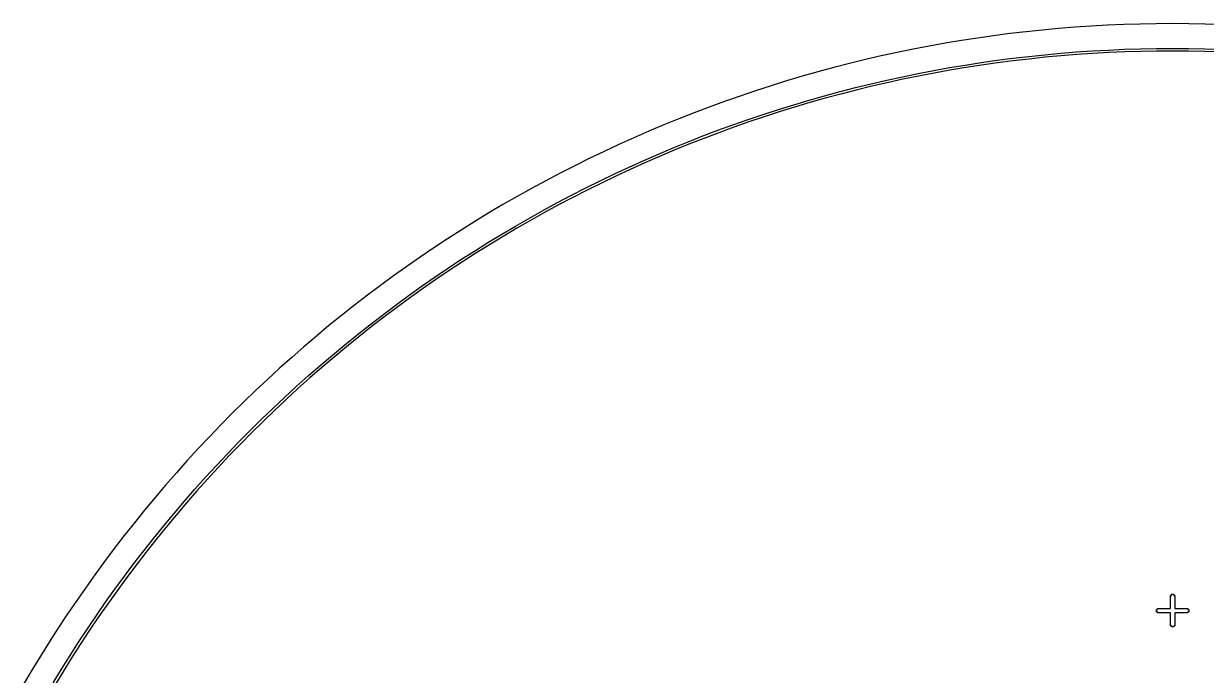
# Model space of a CAD drawing. Extents: x -17 to 130, y -40 to 112.
# Drawn here: x -12.1 to 55.9, y 75 to 112.5 of the extents above; entities that cross this region are included whole.
import ezdxf

# ---------------------------------------------------------------- set-up
doc = ezdxf.new("R2010")
doc.units = 0

msp = doc.modelspace()

# ---------------------------------------------------------------- linework, layer by layer
for p, q in [((48.3723, 112.293), (47.4365, 112.218)), ((49.309, 112.356), (48.3723, 112.293)), ((50.2463, 112.408), (49.309, 112.356)), ((51.1842, 112.448), (50.2463, 112.408)), ((52.1226, 112.477), (51.1842, 112.448)), ((53.0612, 112.494), (52.1226, 112.477)), ((54, 112.5), (53.0612, 112.494)), ((54.9388, 112.494), (54, 112.5)), ((55.8774, 112.477), (54.9388, 112.494)), ((56.8158, 112.448), (55.8774, 112.477)), ((42.7751, 111.672), (41.8474, 111.529)), ((43.7046, 111.804), (42.7751, 111.672)), ((44.6356, 111.925), (43.7046, 111.804)), ((45.568, 112.034), (44.6356, 111.925)), ((46.5017, 112.132), (45.568, 112.034)), ((47.4365, 112.218), (46.5017, 112.132)), ((39.0756, 111.03), (38.156, 110.841)), ((39.9975, 111.208), (39.0756, 111.03)), ((40.9214, 111.374), (39.9975, 111.208)), ((41.8474, 111.529), (40.9214, 111.374)), ((48.4771, 110.872), (49.3963, 110.934)), ((49.3963, 110.934), (50.3163, 110.985)), ((50.3163, 110.985), (51.2367, 111.024)), ((51.2367, 111.024), (52.1576, 111.052)), ((52.1613, 110.902), (51.2422, 110.874)), ((52.1576, 111.052), (53.0787, 111.069)), ((53.0806, 110.919), (52.1613, 110.902)), ((53.0787, 111.069), (54, 111.075)), ((54, 110.925), (53.0806, 110.919)), ((54, 111.075), (54.9213, 111.069)), ((54.9194, 110.919), (54, 110.925)), ((55.8387, 110.902), (54.9194, 110.919)), ((54.9213, 111.069), (55.8424, 111.052)), ((56.7578, 110.874), (55.8387, 110.902)), ((55.8424, 111.052), (56.7633, 111.024)), ((36.3241, 110.43), (35.412, 110.207)), ((37.2388, 110.641), (36.3241, 110.43)), ((38.156, 110.841), (37.2388, 110.641)), ((42.0737, 110.122), (42.9842, 110.262)), ((42.9842, 110.262), (43.8964, 110.392)), ((43.9165, 110.243), (43.0062, 110.114)), ((43.8964, 110.392), (44.81, 110.51)), ((44.8284, 110.362), (43.9165, 110.243)), ((44.81, 110.51), (45.7251, 110.618)), ((45.7416, 110.468), (44.8284, 110.362)), ((45.7251, 110.618), (46.6414, 110.713)), ((46.6561, 110.564), (45.7416, 110.468)), ((46.6414, 110.713), (47.5588, 110.798)), ((47.5716, 110.649), (46.6561, 110.564)), ((47.5588, 110.798), (48.4771, 110.872)), ((48.4882, 110.722), (47.5716, 110.649)), ((49.4055, 110.784), (48.4882, 110.722)), ((50.3236, 110.835), (49.4055, 110.784)), ((51.2422, 110.874), (50.3236, 110.835)), ((33.5965, 109.729), (32.6933, 109.473)), ((34.5028, 109.974), (33.5965, 109.729)), ((35.412, 110.207), (34.5028, 109.974)), ((38.4511, 109.447), (39.3536, 109.632)), ((39.3536, 109.632), (40.2583, 109.807)), ((40.2858, 109.659), (39.3829, 109.485)), ((40.2583, 109.807), (41.165, 109.97)), ((41.1907, 109.822), (40.2858, 109.659)), ((41.165, 109.97), (42.0737, 110.122)), ((42.0976, 109.974), (41.1907, 109.822)), ((43.0062, 110.114), (42.0976, 109.974)), ((30.8965, 108.928), (30.0034, 108.639)), ((31.7932, 109.206), (30.8965, 108.928)), ((32.6933, 109.473), (31.7932, 109.206)), ((35.7583, 108.825), (36.6533, 109.043)), ((36.688, 108.898), (35.7947, 108.68)), ((36.6533, 109.043), (37.551, 109.251)), ((37.5838, 109.104), (36.688, 108.898)), ((37.551, 109.251), (38.4511, 109.447)), ((38.4822, 109.3), (37.5838, 109.104)), ((39.3829, 109.485), (38.4822, 109.3)), ((29.1138, 108.339), (28.2279, 108.028)), ((30.0034, 108.639), (29.1138, 108.339)), ((33.0901, 108.104), (33.9765, 108.355)), ((34.0166, 108.211), (33.1319, 107.96)), ((33.9765, 108.355), (34.866, 108.596)), ((34.9042, 108.451), (34.0166, 108.211)), ((34.866, 108.596), (35.7583, 108.825)), ((35.7947, 108.68), (34.9042, 108.451)), ((27.346, 107.706), (26.468, 107.374)), ((28.2279, 108.028), (27.346, 107.706)), ((30.4503, 107.286), (31.3269, 107.569)), ((31.3269, 107.569), (32.2069, 107.842)), ((32.2504, 107.699), (31.3722, 107.426)), ((32.2069, 107.842), (33.0901, 108.104)), ((33.1319, 107.96), (32.2504, 107.699)), ((25.5942, 107.031), (24.7247, 106.677)), ((26.468, 107.374), (25.5942, 107.031)), ((28.708, 106.686), (29.5773, 106.991)), ((29.6261, 106.85), (28.7585, 106.545)), ((29.5773, 106.991), (30.4503, 107.286)), ((30.4974, 107.143), (29.6261, 106.85)), ((31.3722, 107.426), (30.4974, 107.143)), ((23.8596, 106.312), (22.999, 105.937)), ((24.7247, 106.677), (23.8596, 106.312)), ((26.9809, 106.044), (27.8425, 106.371)), ((27.8947, 106.23), (27.0349, 105.904)), ((27.8425, 106.371), (28.708, 106.686)), ((28.7585, 106.545), (27.8947, 106.23)), ((22.1431, 105.551), (21.292, 105.155)), ((22.999, 105.937), (22.1431, 105.551)), ((25.2701, 105.36), (26.1234, 105.708)), ((26.1791, 105.568), (25.3275, 105.222)), ((26.1234, 105.708), (26.9809, 106.044)), ((27.0349, 105.904), (26.1791, 105.568)), ((21.292, 105.155), (20.4459, 104.749)), ((23.5765, 104.634), (24.4211, 105.002)), ((24.4801, 104.865), (23.6373, 104.497)), ((24.4211, 105.002), (25.2701, 105.36)), ((25.3275, 105.222), (24.4801, 104.865)), ((19.6047, 104.332), (18.7688, 103.904)), ((20.4459, 104.749), (19.6047, 104.332)), ((21.9013, 103.867), (22.7366, 104.256)), ((22.799, 104.119), (21.9654, 103.731)), ((22.7366, 104.256), (23.5765, 104.634)), ((23.6373, 104.497), (22.799, 104.119)), ((17.9382, 103.467), (17.1129, 103.019)), ((18.7688, 103.904), (17.9382, 103.467)), ((20.2454, 103.059), (21.0709, 103.468)), ((21.0709, 103.468), (21.9013, 103.867)), ((21.9654, 103.731), (21.1367, 103.333)), ((17.1129, 103.019), (16.2933, 102.562)), ((19.4251, 102.64), (20.2454, 103.059)), ((20.3129, 102.925), (19.4941, 102.506)), ((21.1367, 103.333), (20.3129, 102.925)), ((15.4793, 102.094), (14.6711, 101.616)), ((16.2933, 102.562), (15.4793, 102.094)), ((17.8001, 101.771), (18.6099, 102.21)), ((18.6806, 102.078), (17.8724, 101.64)), ((18.6099, 102.21), (19.4251, 102.64)), ((19.4941, 102.506), (18.6806, 102.078)), ((14.6711, 101.616), (13.8689, 101.129)), ((16.9957, 101.322), (17.8001, 101.771)), ((17.8724, 101.64), (17.0696, 101.191)), ((13.8689, 101.129), (13.0727, 100.631)), ((15.4037, 100.394), (16.1969, 100.863)), ((16.2724, 100.733), (15.4809, 100.265)), ((16.1969, 100.863), (16.9957, 101.322)), ((17.0696, 101.191), (16.2724, 100.733)), ((12.2826, 100.124), (11.4989, 99.6074)), ((13.0727, 100.631), (12.2826, 100.124)), ((14.6164, 99.9155), (15.4037, 100.394)), ((15.4809, 100.265), (14.6951, 99.7878)), ((11.4989, 99.6074), (10.7215, 99.0811)), ((13.0597, 98.9297), (13.8351, 99.4274)), ((13.8351, 99.4274), (14.6164, 99.9155)), ((14.6951, 99.7878), (13.9153, 99.3006)), ((10.7215, 99.0811), (9.95068, 98.5452)), ((12.2906, 98.4226), (13.0597, 98.9297)), ((13.1415, 98.804), (12.3739, 98.2979)), ((13.9153, 99.3006), (13.1415, 98.804)), ((9.18646, 98), (8.42902, 97.4454)), ((9.95068, 98.5452), (9.18646, 98)), ((11.5277, 97.906), (12.2906, 98.4226)), ((12.3739, 98.2979), (11.6125, 97.7823)), ((8.42902, 97.4454), (7.67841, 96.8815)), ((10.0212, 96.8451), (10.7712, 97.3802)), ((10.7712, 97.3802), (11.5277, 97.906)), ((11.6125, 97.7823), (10.8576, 97.2575)), ((7.67841, 96.8815), (6.93478, 96.3085)), ((9.27788, 96.3008), (10.0212, 96.8451)), ((10.1091, 96.7235), (9.36723, 96.1803)), ((10.8576, 97.2575), (10.1091, 96.7235)), ((6.93478, 96.3085), (6.19826, 95.7264)), ((8.54126, 95.7475), (9.27788, 96.3008)), ((9.36723, 96.1803), (8.6321, 95.6281)), ((6.19826, 95.7264), (5.46892, 95.1353)), ((7.81149, 95.1851), (8.54126, 95.7475)), ((8.6321, 95.6281), (7.90378, 95.0668)), ((5.46892, 95.1353), (4.74689, 94.5353)), ((6.37292, 94.0338), (7.08868, 94.6138)), ((7.08868, 94.6138), (7.81149, 95.1851)), ((7.90378, 95.0668), (7.1824, 94.4967)), ((4.03229, 93.9265), (3.3252, 93.3089)), ((4.74689, 94.5353), (4.03229, 93.9265)), ((5.66435, 93.4449), (6.37292, 94.0338)), ((6.46809, 93.9178), (5.76093, 93.3302)), ((7.1824, 94.4967), (6.46809, 93.9178)), ((3.3252, 93.3089), (2.62575, 92.6828)), ((4.96306, 92.8474), (5.66435, 93.4449)), ((5.76093, 93.3302), (5.06104, 92.7339)), ((2.62575, 92.6828), (1.93404, 92.048)), ((4.26913, 92.2414), (4.96306, 92.8474)), ((5.06104, 92.7339), (4.3685, 92.129)), ((1.93404, 92.048), (1.25015, 91.4049)), ((3.58272, 91.6269), (4.26913, 92.2414)), ((4.3685, 92.129), (3.68346, 91.5158)), ((1.25015, 91.4049), (0.57422, 90.7534)), ((2.90388, 91.004), (3.58272, 91.6269)), ((3.68346, 91.5158), (3.00598, 90.8941)), ((0.57422, 90.7534), (-0.09366, 90.0937)), ((2.23274, 90.3728), (2.90388, 91.004)), ((3.00598, 90.8941), (2.33618, 90.2642)), ((-0.09366, 90.0937), (-0.7534, 89.4258)), ((1.56941, 89.7335), (2.23274, 90.3728)), ((2.33618, 90.2642), (1.67416, 89.6261)), ((-0.7534, 89.4258), (-1.40489, 88.7498)), ((0.91397, 89.086), (1.56941, 89.7335)), ((1.67416, 89.6261), (1.02003, 88.98)), ((-1.40489, 88.7498), (-2.04805, 88.066)), ((0.26651, 88.4306), (0.91397, 89.086)), ((1.02003, 88.98), (0.37387, 88.3258)), ((-2.04805, 88.066), (-2.68275, 87.3743)), ((-1.00401, 87.0961), (-0.37285, 87.7673)), ((-0.37285, 87.7673), (0.26651, 88.4306)), ((0.37387, 88.3258), (-0.26421, 87.6638)), ((-2.68275, 87.3743), (-3.30893, 86.6748)), ((-1.62691, 86.4173), (-1.00401, 87.0961)), ((-0.26421, 87.6638), (-0.89412, 86.994)), ((-3.30893, 86.6748), (-3.92647, 85.9677)), ((-2.24141, 85.7309), (-1.62691, 86.4173)), ((-0.89412, 86.994), (-1.51576, 86.3165)), ((-3.92647, 85.9677), (-4.53529, 85.2531)), ((-2.84744, 85.0369), (-2.24141, 85.7309)), ((-1.51576, 86.3165), (-2.12904, 85.6315)), ((-4.53529, 85.2531), (-5.1353, 84.5311)), ((-2.12904, 85.6315), (-2.73387, 84.939)), ((-5.1353, 84.5311), (-5.72639, 83.8017)), ((-3.44493, 84.3356), (-2.84744, 85.0369)), ((-2.73387, 84.939), (-3.33015, 84.2391)), ((-5.72639, 83.8017), (-6.3085, 83.0652)), ((-4.03375, 83.6271), (-3.44493, 84.3356)), ((-3.33015, 84.2391), (-3.9178, 83.5319)), ((-6.3085, 83.0652), (-6.88152, 82.3216)), ((-4.61385, 82.9113), (-4.03375, 83.6271)), ((-3.9178, 83.5319), (-4.49673, 82.8176)), ((-6.88152, 82.3216), (-7.44537, 81.571)), ((-5.1851, 82.1885), (-4.61385, 82.9113)), ((-4.49673, 82.8176), (-5.06685, 82.0962)), ((-5.74745, 81.4587), (-5.1851, 82.1885)), ((-5.06685, 82.0962), (-5.62807, 81.3679)), ((-7.44537, 81.571), (-7.99997, 80.8135)), ((-6.3008, 80.7221), (-5.74745, 81.4587)), ((-5.62807, 81.3679), (-6.18031, 80.6328)), ((-7.99997, 80.8135), (-8.54523, 80.0493)), ((-6.84506, 79.9788), (-6.3008, 80.7221)), ((-6.18031, 80.6328), (-6.7235, 79.8909)), ((-8.54523, 80.0493), (-9.08107, 79.2785)), ((-7.38017, 79.2288), (-6.84506, 79.9788)), ((-6.7235, 79.8909), (-7.25754, 79.1424)), ((53.875, 78.875), (53.875, 79.625)), ((53.875, 79.625), (53.9375, 79.625)), ((53.9375, 79.625), (53.9375, 79.6875)), ((53.9375, 79.6875), (54.0625, 79.6875)), ((54.0625, 79.6875), (54.0625, 79.625)), ((54.0625, 79.625), (54.125, 79.625)), ((54.125, 79.625), (54.125, 78.875)), ((-9.08107, 79.2785), (-9.60742, 78.5011)), ((-7.90604, 78.4723), (-7.38017, 79.2288)), ((-7.25754, 79.1424), (-7.78235, 78.3875)), ((-9.60742, 78.5011), (-10.1242, 77.7174)), ((-8.42258, 77.7094), (-7.90604, 78.4723)), ((-7.78235, 78.3875), (-8.29785, 77.6261)), ((53.0625, 78.6875), (53.0625, 78.8125)), ((53.0625, 78.8125), (53.125, 78.8125)), ((53.125, 78.6875), (53.0625, 78.6875)), ((53.125, 78.8125), (53.125, 78.875)), ((53.125, 78.875), (53.875, 78.875)), ((53.125, 78.625), (53.125, 78.6875)), ((53.875, 78.625), (53.125, 78.625)), ((53.875, 77.875), (53.875, 78.625)), ((54.125, 78.875), (54.875, 78.875)), ((54.875, 78.625), (54.125, 78.625)), ((54.125, 78.625), (54.125, 77.875)), ((54.875, 78.875), (54.875, 78.8125)), ((54.875, 78.8125), (54.9375, 78.8125)), ((54.9375, 78.6875), (54.875, 78.6875)), ((54.875, 78.6875), (54.875, 78.625)), ((54.9375, 78.8125), (54.9375, 78.6875)), ((-10.1242, 77.7174), (-10.6313, 76.9273)), ((-8.92972, 76.9403), (-8.42258, 77.7094)), ((-8.29785, 77.6261), (-8.80399, 76.8585)), ((53.9375, 77.875), (53.875, 77.875)), ((53.9375, 77.8125), (53.9375, 77.875)), ((54.0625, 77.8125), (53.9375, 77.8125)), ((54.125, 77.875), (54.0625, 77.875)), ((54.0625, 77.875), (54.0625, 77.8125)), ((-10.6313, 76.9273), (-11.1287, 76.1311)), ((-9.42737, 76.1649), (-8.92972, 76.9403)), ((-8.80399, 76.8585), (-9.30064, 76.0847)), ((-11.1287, 76.1311), (-11.6162, 75.3289)), ((-9.91548, 75.3836), (-9.42737, 76.1649)), ((-9.30064, 76.0847), (-9.78778, 75.3049)), ((-11.6162, 75.3289), (-12.0939, 74.5207)), ((-10.394, 74.5963), (-9.91548, 75.3836)), ((-9.78778, 75.3049), (-10.2653, 74.5191))]:
    msp.add_line(p, q)

doc.saveas('drawing.dxf')
